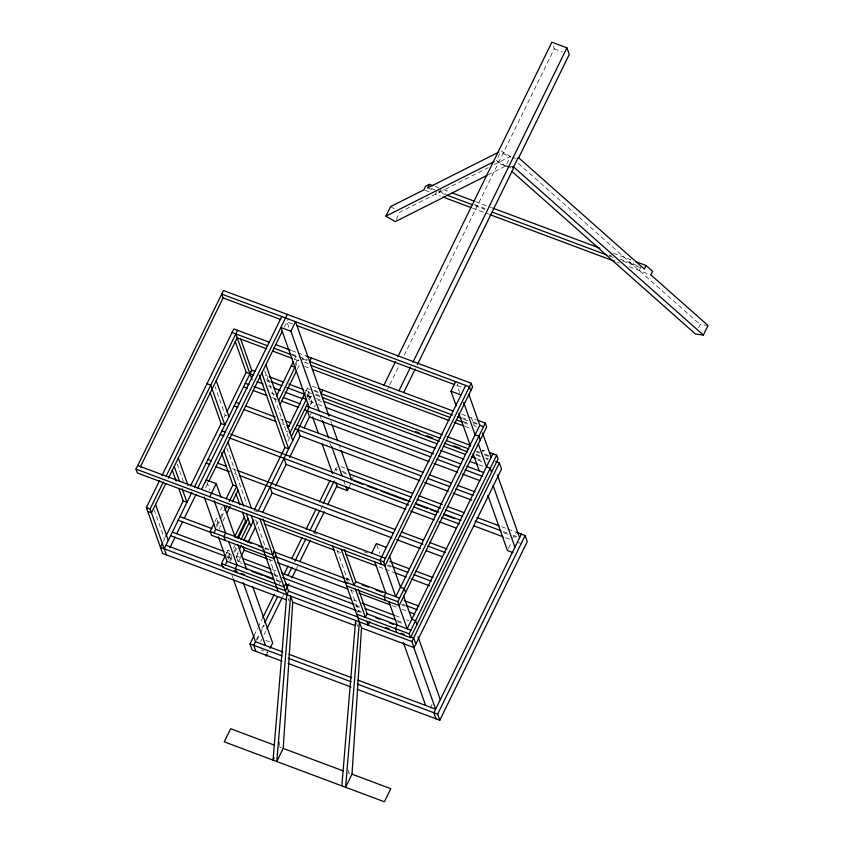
<?xml version="1.0" encoding="UTF-8"?>
<svg xmlns="http://www.w3.org/2000/svg" width="844" height="844" viewBox="0 0 844 844"><rect width="100%" height="100%" fill="white"/><g stroke="black" fill="none" stroke-linecap="round" stroke-linejoin="round"><path stroke-width="0.63" stroke-dasharray="4.22 3.17" d="M279.543 745.706L279.797 741.792M348.435 770.161L348.266 772.777L350.144 773.473M163.525 541.131L164.548 539.052L154.441 510.525M224.177 417.295L225.19 415.206L215.093 386.689M205.514 488.011L207.592 483.781L204.775 482.726M284.312 327.124L288.215 319.159M214.967 521.613L216.57 518.343L219.387 519.398M220.516 510.293L222.204 506.843M294.324 359.565L295.885 356.39L297.478 360.894M216.338 525.485L219.63 518.765M220.2 517.615L223.576 510.715M295.178 364.502L297.257 360.272M216.697 527.152L219.292 521.866M221.455 517.446L224.261 511.696M294.967 367.33L298.597 359.913M219.102 528.914L220.664 525.738M222.827 521.318L225.633 515.568M297.383 369.081L300.485 362.73M301.445 360.778L302.753 358.099L304.125 361.971L308.577 363.637M226.329 553.706L229.062 548.136M305.697 391.658L308.556 385.803M227.701 557.578L229.304 554.308L227.933 550.436L229.811 551.132M307.068 395.53L309.927 389.675M228.059 559.245L231.172 552.894M233.377 548.389L235.065 544.939M307.374 397.302L309.959 392.006M396.321 219.535L399.95 212.129L488.286 167.608M229.642 560.3L231.994 555.5M234.02 551.354L236.141 547.028M287.973 441.18L290.051 436.96M308.44 399.412L309.991 396.237L312.143 402.314L310.413 405.869M230.465 561.007L232.026 557.831M234.748 552.261L237.006 547.661M309.263 400.119L311.331 395.878M237.902 560.88L236.183 556.006L238.303 551.681M310.117 405.046L313.229 398.695M236.278 557.23L238.599 552.504M240.456 557.768L238.335 562.093L242.038 563.486M256.492 525.021L258.169 521.613M310.36 415.037L311.236 413.254M314.348 406.903L315.382 404.782M436.77 191.546L435.462 194.225L440.399 196.072M441.032 188.729L439.291 192.295L445.442 194.605M263.95 551.586L265.702 548.009L255.595 519.482M254.033 635.616L257.504 628.516M258.085 627.335L262.146 619.053M279.522 583.573L280.683 581.21M334.551 471.216L336.577 467.059M256.513 639.604L259.625 633.253M261.883 628.653L263.623 625.109M256.766 640.512L259.667 634.604M260.247 633.422L264.299 625.14M321.058 509.227L323.379 504.501M260.743 641.461L261.788 639.341M264.035 634.741L265.776 631.196M282.55 596.93L283.711 594.566M296.444 568.571L297.594 566.208M387.459 389.422L389.189 385.887M389.77 384.716L399.001 365.853M404.192 355.25L554.255 48.836L552.303 43.308M266.767 653.34L267.643 651.557L267.991 652.528L261.313 650.038M352.497 478.295L353.372 476.512M488.148 174.856L505.778 165.962L510.441 156.435L501.041 150.96L496.367 160.487L505.778 165.962L508.732 168.578M349.374 486.355L350.925 483.179M346.146 580.239L347.021 578.456L350.302 579.691M459.674 392.987L457.037 385.539L457.912 383.756M357.508 612.333L358.383 610.55L361.665 611.773M482.008 451.814L482.884 450.021L486.228 451.276M632.641 264.7L633.517 262.917M639.203 270.513L640.955 266.947M512.624 538.261L513.5 536.467L517.952 538.134M430.197 708.253L432.265 704.023M508.468 548.431L511.58 542.08M698.632 327.725L700.193 324.55L706.702 325.351M494.109 164.664L510.441 156.435L502.94 153.629M505.778 165.962L509.185 166.384M510.314 166.521L512.593 166.806M554.255 48.836L562.336 51.864M512.593 157.237L515.811 158.45M511.137 167.977L498.276 163.156L497.58 161.183M435.219 186.545L438.711 187.853M443.501 189.647L449.652 191.957M475.52 201.642L491.524 207.635M613.451 253.284L630.69 259.741M431.389 188.476L434.882 189.784M438.447 191.113L445.854 193.888M474.254 204.522L487.843 209.607M608.851 254.92L611.32 255.848M619.96 259.087L637.252 265.554M427.644 187.938L432.307 189.689M475.003 205.672L484.857 209.365M609.241 255.932L614.168 257.779M622.788 261.007L639.625 267.316M424.986 190.301L429.638 192.052M472.503 208.099L488.56 214.112M616.975 262.199L619.454 263.117M629.329 266.82L650.84 274.88M292.457 323.917L286.897 321.838L289.102 328.031M457.037 385.539L462.596 387.628M291.707 350.608L296.634 352.444M297.858 352.908L306.477 356.136M461.689 414.246L466.605 416.092M467.84 416.556L476.111 419.647M291.718 353.963L297.848 356.263M299.071 356.727L307.205 359.766M461.826 417.664L467.977 419.964M472.893 421.81L477.345 423.477M292.203 355.018L298.702 357.445M302.975 359.048L309.642 361.548M463.62 419.204L468.547 421.05M473.115 422.76L477.556 424.426M463.177 421.525L469.338 423.836M476.491 426.515L474.265 425.682L471.522 417.938M294.799 359.354L300.074 361.327M463.757 422.612L469.918 424.922M304.6 366.38L310.159 368.459M465.128 426.484L471.29 428.794M312.438 386.204L317.027 387.923M313.81 390.076L318.399 391.795M476.871 451.129L479.329 452.057M488.708 455.56L484.256 453.903L482.884 450.021M307.248 388.483L310.064 389.538M314.337 391.141L321.005 393.642M476.216 451.751L479.909 453.133M484.477 454.842L488.919 456.509M265.375 375.295L267.833 376.224M304.779 390.055L309.706 391.901M315.856 394.201L319.549 395.583M475.942 454.146L479.635 455.528M485.785 457.828L488.254 458.756M308.619 392.354L311.436 393.409M315.709 395.013L322.376 397.513M476.354 455.169L481.28 457.005M485.849 458.725L488.075 459.558M266.029 379.768L269.69 381.14M307.543 395.319L311.869 396.933M315.972 398.473L321.532 400.552M476.491 458.577L482.652 460.887M267.4 381.34L269.858 382.258M306.826 396.1L311.752 397.946M317.914 400.246L321.606 401.638M478.084 460.223L481.776 461.605M268.033 385.803L271.705 387.174M309.695 401.396L314.021 403.021M318.125 404.561L325.911 407.473M478.643 464.664L484.804 466.975M271.008 392.914L274.69 394.285M271.715 397.397L276.61 399.233M274.891 399.265L276.769 399.961M280.06 418.846L283.742 420.217M281.991 423.793L284.439 424.711M286.253 431.358L288.131 432.054M225.19 415.206L227.068 415.913M341.155 466.658L344.858 468.051M501.61 526.74L506.548 528.587M507.782 529.051L516.412 532.29M337.579 469.549L335.701 468.842L336.566 471.279M341.683 471.089L347.243 473.167M503.435 531.657L507.128 533.039M512.93 535.212L518.49 537.29M343.054 472.651L347.633 474.37M503.646 532.786L511.042 535.55M505.588 537.733L510.514 539.58M517.309 542.122L520.642 543.378M232.459 468.663L236.141 470.034M234.389 473.611L236.837 474.528M254.002 510.546L257.758 511.949M313.282 532.743L316.985 534.125M363.869 551.681L367.573 553.073M388.04 564.963L391.732 566.345M387.006 565.628L391.943 567.474M337.136 551.185L340.839 552.567M379.083 566.894L384.02 568.74M385.254 569.194L393.895 572.432M219.82 522.921L217.942 522.214L216.57 518.343M265.702 548.009L268.983 549.244M264.742 548.389L268.445 549.771M346.177 578.879L349.88 580.261M402.419 604.167L404.888 605.085M401.385 604.831L405.088 606.214M268.846 559.435L272.549 560.817M350.281 589.924L353.984 591.306M392.238 605.633L397.165 607.48M402.103 609.326L407.04 611.172M226.297 552.314L231.203 554.149M236.183 556.006L239.886 557.399M271.968 569.405L276.895 571.261M353.404 599.905L357.107 601.287M395.351 615.614L401.522 617.924M406.46 619.77L408.929 620.688M229.304 554.308L232.121 555.363M227.004 556.797L232.554 558.876M237.765 560.827L241.099 562.083M274.005 574.405L277.697 575.787M355.303 604.842L360.23 606.688M397.176 620.519L403.337 622.83M274.121 575.492L279.058 577.349M355.556 605.992L359.259 607.374M397.503 621.701L403.675 624.011M279.258 580.925L277.064 580.102L269.679 559.245M276.157 580.482L281.084 582.328M357.455 610.929L362.382 612.776M265.987 640.512L270.428 642.178M279.459 747.014L281.337 747.71M390.54 206.643L395.762 209.692M518.332 163.419L700.193 324.55M376.793 544.844L379.832 553.421M330.711 421.019L331.576 423.488M338.993 444.429L340.301 448.132M343.824 480.774L345.565 485.68M319.823 414.815L321.131 418.508M329.856 443.153L330.732 445.611M336.914 549.929L348.044 581.358M350.998 589.692L359.069 612.48M356.484 622.893L357.772 626.543M264.784 370.738L288.996 439.102M288.11 598.354L288.975 600.78M226.888 448.153L246.691 504.079M206.907 481.84L209.787 489.984M231.921 575.197L232.796 577.655M177.187 464.084L183.338 481.449"/><path stroke-width="1.27" d="M283.204 748.417L292.72 602.194L290.568 596.107L276.79 761.51L283.204 748.417L343.35 770.941M359.375 621.87L345.597 787.283L352.011 774.18L361.527 627.957L332.536 546.068M263.043 519.049L288.564 591.127L286.812 594.703L273.045 760.106L274.11 757.923M341.852 785.869L355.619 620.467M136 469.116L223.481 290.505L471.174 383.25L472.545 387.122L385.075 565.744L137.372 472.988L136 469.116L383.703 561.861L385.075 565.744M140.283 467.048L223.101 297.943L221.729 294.071L469.433 386.826L470.804 390.698M286.517 599.862L162.618 553.474L146.36 507.55L159.643 480.426M161.953 475.699L233.83 328.928L269.563 342.316M166.373 554.877L150.105 508.953L163.398 481.829M166.279 475.932L237.586 330.342M165.74 483.707L151.477 512.825L147.732 511.422M168.568 477.936L237.206 337.779L266.62 348.794M162.502 543.219L160.465 547.387L411.914 641.545L414.077 647.633L361.527 627.957M165.677 536.742L183.211 500.946L178.812 488.549M190.723 485.585L221.117 423.551L210.135 392.544M226.899 411.735L246.184 372.341L235.212 341.335M164.211 548.79L191.82 492.432M194.51 486.925L251.691 370.178L240.709 339.172M197.802 488.032L281.78 316.553M169.855 547.756L175.067 537.111M176.807 533.566L182.599 521.74M184.34 518.195L195.924 494.542M201.547 489.436L287.276 314.39M208.711 481.481L282.234 331.365M209.808 496.757L216.222 483.654L206.221 479.909M319.085 410.912L290.874 331.238L295.537 321.712L328.96 416.092M275.83 555.162L274.078 558.739L211.527 535.307L210.156 531.435L213.901 523.797M226.139 498.793L232.902 484.994L221.487 452.753M276.579 395.815L293.29 361.686M213.912 532.849L215.663 529.272L204.237 497.032M224.831 510.546L227.078 505.946M229.336 501.347L236.658 486.408L232.902 484.994M278.647 400.668L294.967 367.33L291.222 365.916M226.762 513.268L230.138 506.368M232.395 501.779L238.029 490.28M280.018 404.54L296.339 371.202M311.394 357.972L309.642 361.548L452.532 415.048M486.967 175.447L395.287 221.655L385.877 216.169L390.54 206.643L423.825 189.868L425.576 186.302L429.396 184.372L432.888 185.68M288.922 583.932L285.441 590.821L222.89 567.4L221.518 563.528L225.802 554.793M234.695 536.636L244.264 517.087M287.941 427.908L305.169 392.724M237.196 538.208L245.636 520.959M225.274 564.931L227.025 561.365L218.332 536.826M238.451 538.039L248.02 518.49M290.009 432.761L306.34 399.412L302.585 398.009M254.561 509.407L284.913 447.436L259.393 375.358M240.941 539.611L249.391 522.373M291.38 436.633L307.712 403.295M239.358 549.518L241.479 545.182M243.758 540.529L253.822 519.988M258.317 510.82L309.083 407.167L280.862 327.493L290.874 331.238M240.983 556.681L244.169 550.193L242.872 546.543M248.147 542.07L255.384 527.289M262.695 512.35L272.158 493.033L270.006 486.946M275.577 486.049L286.158 464.453L284.006 458.366M289.576 457.469L300.158 435.873L297.995 429.786M304.072 427.876L309.484 416.82L307.332 410.733M322.756 390.065L321.005 393.642L440.494 438.374M429.396 184.372L427.644 187.938L498.709 152.131M274.458 551.29L272.707 554.856L210.156 531.435M281.917 661.126L252.134 649.975L249.982 643.888L254.033 635.616M262.727 617.871L274.311 594.218M284.154 574.11L288.205 565.828M291.686 558.739L302.11 537.449M306.161 529.167L316.015 509.059M319.486 501.958L329.909 480.669M233.229 578.889L255.479 641.725L253.727 645.291L255.89 651.378M264.773 622.745L277.507 596.75M287.92 575.481L291.971 567.21M294.862 561.302L305.855 538.852M309.906 530.581L319.749 510.493M323.22 503.404L334.213 480.964M285.821 583.383L284.069 586.949L221.518 563.528M383.957 385.149L395.541 361.496M397.851 356.759L551.902 42.2L566.915 47.823L569.267 54.459L518.522 158.071M266.926 628.833L281.98 598.111M291.813 578.024L295.864 569.753M299.915 561.482L310.328 540.213M314.379 531.942L324.212 511.854M327.694 504.765L336.946 485.859M267.115 654.322L266.24 656.104L265.892 655.134M270.059 648.298L272.654 643.001L252.672 586.591M335.659 482.209L337.294 486.84L347.306 490.586L348.857 487.41M398.969 390.761L410.553 367.119M412.864 362.382L566.915 47.823M417.474 364.408L513.289 168.779L512.593 166.806L513.585 166.933L518.248 157.406L644.278 269.057L646.029 265.48L635.553 261.566M403.622 392.692L415.164 369.123M344.352 549.497L355.778 581.738L354.026 585.314L341.292 549.349M371.687 553.136L376.361 543.61L386.362 547.366M456.214 405.901L451.002 391.194L455.665 381.667M465.677 385.413L379.948 560.458L381.319 564.33M383.703 561.861L471.174 383.25M358.447 589.291L367.14 613.831L365.389 617.397L355.398 589.186M369.883 621.574L368.132 625.151L366.76 621.268M468.8 394.253L479.782 425.249L395.804 596.729L384.389 564.478M346.641 585.905L399.18 605.581L397.809 601.709L485.289 423.087L477.261 420.08M399.18 605.581L486.661 426.958L485.289 423.087M492.896 453.777L407.167 628.822L398.484 604.283M358.004 617.998L410.543 637.674L409.171 633.791L496.652 455.18L489.562 452.521M410.543 637.674L498.023 459.052L496.652 455.18M411.914 641.545L499.395 462.923L495.639 461.52M414.077 647.633L501.547 469.011L499.395 462.923M521.349 534.136L433.879 712.747L436.031 718.835M357.128 689.295L439.787 720.238L437.635 714.151L525.105 535.539L516.412 532.29M439.787 720.238L527.257 541.626L525.105 535.539M511.675 171.195L695.53 334.076L703.337 335.036L708 325.51L650.84 274.88L652.591 271.304L646.029 265.48M249.94 373.744L251.702 370.21L254.972 371.402M385.877 216.169L494.025 161.668M452.12 192.875L474.286 201.178M492.759 208.099L599.905 248.21M446.676 195.07L472.534 204.754M492.242 212.129L606.773 255.015M442.868 197L471.268 207.635M489.794 214.576L614.506 261.271M223.101 297.943L280.693 319.517M296.909 325.584L454.578 384.621M451.002 391.194L461.014 394.939M275.724 344.616L290.484 350.144M306.477 356.136L453.08 411.028M232.079 332.504L267.696 345.84M273.825 348.139L290.98 354.564M457.459 416.894L461.151 418.276M479.782 425.249L483.538 426.663M272.749 351.093L292.351 358.436M311.014 365.42L450.211 417.537M456.361 419.848L462.523 422.148M312.385 369.292L449.113 420.491M454.04 422.338L463.894 426.02M318.167 388.346L442.235 434.808M447.162 436.654L470.572 445.41M446.645 440.684L468.821 448.987M269.067 376.677L283.848 382.216M288.775 384.062L303.545 389.59M415.596 431.548L419.299 432.93M426.684 435.704L432.835 438.004M453.777 445.843L459.927 448.153M322.376 397.513L439.397 441.328M444.324 443.174L467.734 451.941M246.184 372.341L253.221 374.979M270.913 381.604L281.907 385.719M286.791 387.544L305.106 394.401M323.748 401.385L437.076 443.817M443.237 446.128L465.403 454.431M471.564 456.731L475.256 458.113M256.998 381.667L263.128 383.967M274.152 388.092L280.282 390.392M285.188 392.228L302.342 398.642M325.911 407.473L435.536 448.523M440.462 450.369L463.862 459.125M470.024 461.436L477.419 464.2M245.277 383.271L248.948 384.653M253.854 386.489L264.879 390.614M283.267 397.503L300.422 403.928M306.267 406.112L433.637 453.808M438.563 455.654L460.74 463.957M466.901 466.257L483.665 472.534M243.526 386.847L247.208 388.219M253.327 390.519L266.81 395.562M281.516 401.069L298.671 407.494M304.515 409.678L430.714 456.942M436.886 459.252L459.094 467.565M465.266 469.876L482.536 476.343M309.484 416.82L429.174 461.636M434.101 463.483L457.553 472.26M462.48 474.117L479.761 480.584M207.002 383.703L210.757 385.117L224.863 424.954L221.117 423.551M235.951 402.324L239.622 403.706M245.752 405.996L275.165 417.01M286.19 421.135L291.096 422.971M296.93 425.165L423.139 472.418M429.301 474.729L451.519 483.042M457.68 485.353L474.961 491.82M234.199 405.901L237.871 407.272M244 409.572L275.861 421.504M286.897 425.629L289.344 426.547M295.178 428.731L421.388 475.995M427.56 478.305L449.768 486.619M455.939 488.929L473.21 495.396M300.158 435.873L419.837 480.69M424.775 482.536L448.217 491.313M453.154 493.16L471.659 500.091M347.327 468.969L412.737 493.466M418.909 495.776L442.361 504.554M447.299 506.4L464.58 512.878M476.923 517.499L499.142 525.812M284.913 447.436L288.669 448.839L261.819 373.037M349.469 474.001L411.049 497.063M417.21 499.363L440.621 508.13M445.548 509.976L462.786 516.433M475.109 521.043L500.977 530.728M221.951 430.904L225.622 432.286M230.528 434.122L410.374 501.463M415.311 503.309L438.753 512.086M443.691 513.933L460.961 520.4M354.09 481.006L362.709 484.234M367.636 486.081L377.49 489.773M381.182 491.155L407.051 500.84M416.904 504.533L427.992 508.679M430.451 509.607L436.612 511.907M444.007 514.682L455.085 518.828M473.568 525.749L503.129 536.816M220.2 434.481L223.882 435.852M228.777 437.688L408.623 505.028M413.56 506.875L435.768 515.199M441.939 517.509L459.21 523.976M286.158 464.453L405.848 509.27M410.775 511.116L434.227 519.893M439.154 521.74L456.435 528.207M512.994 552.63L507.434 550.541L487.885 495.354M207.951 459.484L211.633 460.856M217.752 463.156L226.34 466.363M237.364 470.498L395.14 529.578M401.311 531.889L423.519 540.202M429.691 542.513L446.961 548.98M206.2 463.061L209.882 464.432M216.011 466.732L229.484 471.775M239.295 475.446L393.399 533.144M399.56 535.455L423.002 544.232M427.94 546.089L445.221 552.556M272.158 493.033L391.848 537.85M396.786 539.696L420.228 548.473M426.399 550.784L442.435 556.787M137.751 465.54L385.455 558.295M389.78 561.387L409.53 568.782M415.691 571.093L432.972 577.56M392.966 566.809L407.779 572.348M413.95 574.659L431.221 581.126M264.33 523.924L334.667 550.256M345.766 554.413L376.614 565.965M395.129 572.897L406.228 577.053M411.165 578.9L429.67 585.831M183.211 500.946L186.957 502.349L182.125 488.708M215.663 529.272L263.275 547.102M355.778 581.738L399.56 598.132M179.962 516.644L211.823 528.576M244.992 540.993L251.164 543.304M258.57 546.079L262.273 547.461M273.372 551.617L344.943 578.414M362.213 584.881L368.385 587.192M375.791 589.967L381.963 592.277M404.171 600.59L418.972 606.14M146.36 507.55L150.105 508.953M345.27 582.033L397.809 601.709M178.211 520.21L211.295 532.606M275.323 556.576L346.895 583.373M406.122 605.549L417.221 609.706M244.169 550.193L267.611 558.971M277.486 562.663L347.812 588.996M358.922 593.153L389.77 604.705M409.509 612.1L414.446 613.947M172.376 532.121L223.85 551.396M242.355 558.317L270.734 568.951M281.833 573.108L350.935 598.976M362.034 603.133L394.116 615.149M170.625 535.697L225.781 556.344M244.443 563.328L272.77 573.941M282.624 577.634L354.069 604.378M365.157 608.535L395.952 620.066M227.025 561.365L273.424 578.741M367.14 613.831L410.922 630.225M251.523 571.261L262.611 575.418M265.069 576.336L273.699 579.564M286.01 584.175L356.221 610.465M375.928 617.85L379.631 619.232M389.485 622.914L393.177 624.307M356.632 614.126L409.171 633.791M165.962 545.224L223.565 566.788M234.21 570.776L237.554 572.021M240.983 573.308L244.623 574.669M288.564 591.127L358.668 617.375M385.497 627.419L389.095 628.769M401.016 633.232L404.35 634.477M410.849 636.914L413.666 637.969L415.818 644.056M292.72 602.194L355.324 625.626M255.479 641.725L282.729 651.927M288.891 654.237L351.716 677.753M357.877 680.064L435.631 709.182L413.381 646.346M249.982 643.888L282.107 655.925M288.279 658.236L351.209 681.794M357.381 684.104L437.635 714.151M288.089 663.437L350.967 686.984M274.574 745.189L230.665 728.741L224.251 741.844L384.379 801.8L390.793 788.697L352.011 774.18M513.585 166.933L703.337 335.036M482.525 433.004L491.145 457.342M497.359 474.877L519.609 537.702M480.247 440.062L478.875 436.19L475.119 434.776L463.704 402.535M491.609 472.155L490.237 468.272L486.482 466.869L478.231 443.564M493.128 485.638L514.935 547.229M458.819 413.265L470.53 446.36M473.136 453.713L479.213 470.868M405.595 592.477L404.223 588.606L400.467 587.202L389.495 556.196M416.957 624.571L415.586 620.699L411.84 619.296L403.58 595.98M418.044 636.819L440.294 699.655M332.019 424.722L337.684 440.737M341.176 450.591L351.621 480.088M374.82 561.977L385.803 592.984L384.052 596.55L385.423 600.422M388.905 601.761L397.165 625.066L395.414 628.643L396.786 632.515M403.369 642.601L425.619 705.426M322.545 420.681L328.622 437.846M331.66 446.434L342.084 475.868M345.998 486.904L347.306 490.586M312.544 416.947L318.209 432.961M322.144 444.049L332.61 473.621M265.902 364.703L292.752 440.505M235.835 333.907L252.092 379.832M216.212 380.655L228.946 416.619M259.973 518.891L286.812 594.703M227.996 442.108L251.322 507.961M251.217 515.621L278.056 591.422M223.913 450.443L243.673 506.231M246.279 513.585L250.763 526.245M236.014 493.782L239.918 504.817M242.523 512.181L246.321 522.9M216.222 483.654L221.001 497.137M224.04 505.725L235.328 537.586M237.934 544.939L246.596 569.415M214.249 500.777L225.665 533.018L223.913 536.594L225.285 540.466M228.777 541.795L237.027 565.111L235.286 568.687L236.658 572.559M243.241 582.634L265.491 645.47M178.306 458.049L187.969 485.332M174.223 466.384L179.498 481.27M172.229 469.939L176.174 481.101M155.56 504.49L168.294 540.455"/></g></svg>
